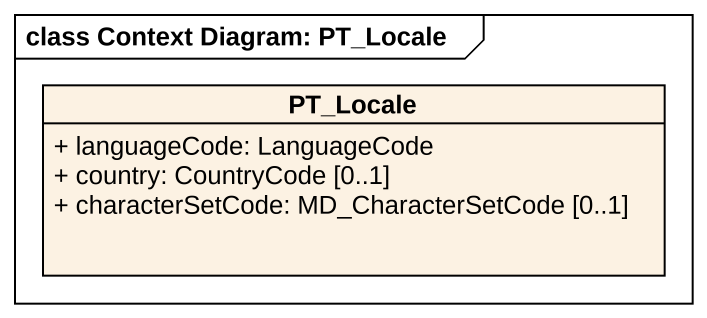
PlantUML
@startuml
mainframe class Context Diagram: PT_Locale
hide circle
hide empty members
skinparam classAttributeIconSize 0
class PT_Locale {
  + languageCode: LanguageCode
  + country: CountryCode [0..1]
  + characterSetCode: MD_CharacterSetCode [0..1]
}
@enduml
